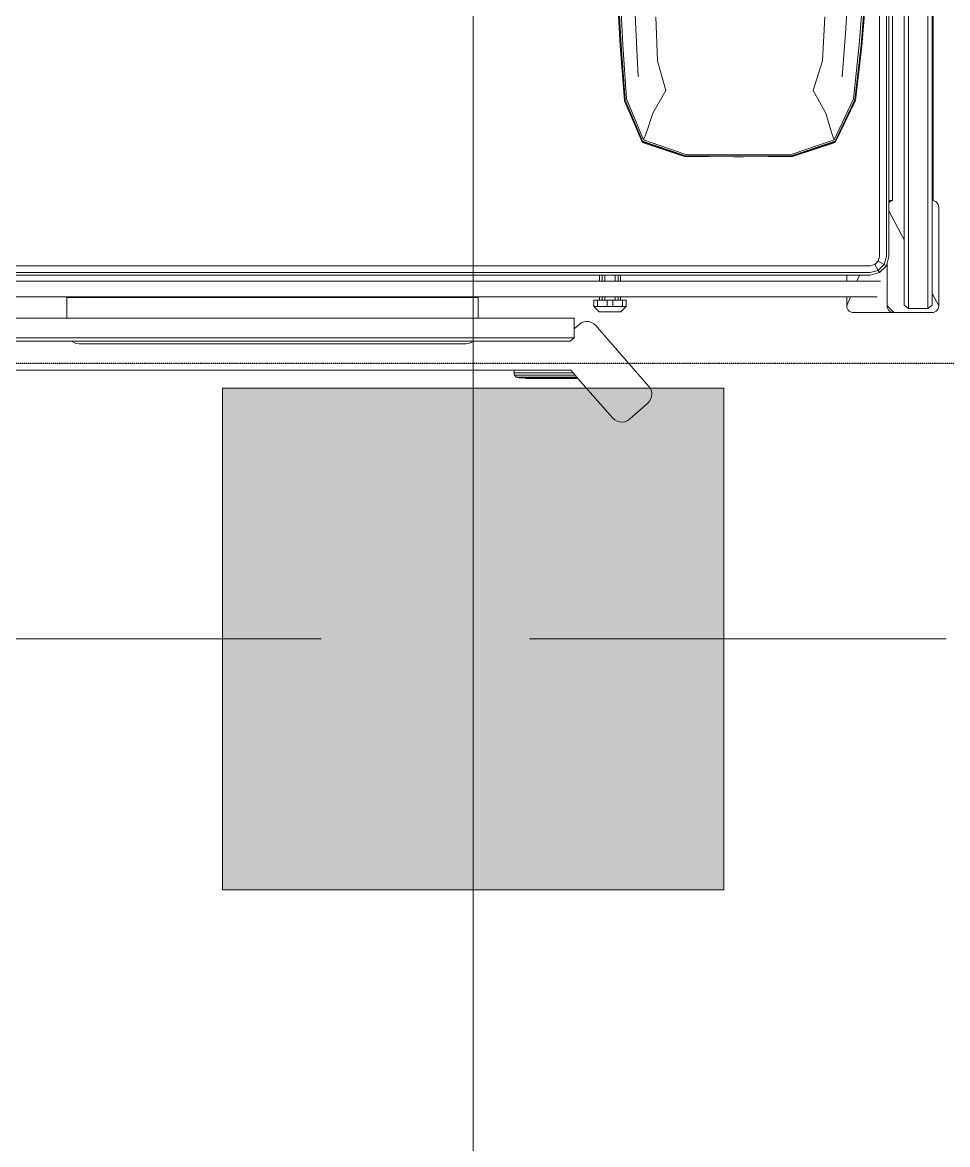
# Model space of a CAD drawing. Header units: millimetres. Extents: x -280308 to 6402717, y -14 to 2073074.
# Drawn here: x -28027 to -26827, y 330018 to 331472 of the extents above; entities that cross this region are included whole.
import ezdxf
from ezdxf.enums import TextEntityAlignment as Align

# ---------------------------------------------------------------- set-up
doc = ezdxf.new("R2010")
doc.units = ezdxf.units.MM
doc.linetypes.add('ACAD_ISO08W100', pattern=[36, 24, -3, 6, -3])
doc.linetypes.add('DASHDOT', pattern=[1, 0.5, -0.25, 0, -0.25])
doc.layers.get('0').update_dxf_attribs({"lineweight": 0})
for name, color, linetype, lineweight in [('A-ANNOTATION', 144, 'Continuous', 0), ('A-Furn', 250, 'Continuous', 0), ('A-FURN-EQPM', 177, 'Continuous', 0), ('ARSIR', 251, 'Continuous', 0), ('Struktur', 80, 'Continuous', 20)]:
    doc.layers.add(name, color=color, linetype=linetype, lineweight=lineweight)
doc.layers.add('A-TEXT', color=254, linetype='Continuous')
doc.layers.add('P-AKK', color=7, linetype='DASHDOT', lineweight=30, true_color=0xffff05)
doc.styles.get("Standard").update_dxf_attribs({"font": 'arial.ttf'})

# ---------------------------------------------------------------- blocks, each defined once
blk = doc.blocks.new('*U539')
at = {"layer": 'A-ANNOTATION', "linetype": 'ACAD_ISO08W100', "ltscale": 0.25}
blk.add_lwpolyline([(0, -7.6411), (0, -228.3482)], dxfattribs=at)
at = {"layer": 'A-TEXT'}
blk.add_attdef('N', text='', height=0.9, dxfattribs=at).set_placement((0, 2.75), align=Align.MIDDLE_CENTER)
blk = doc.blocks.new('*U552')
at = {"layer": 'A-ANNOTATION', "linetype": 'ACAD_ISO08W100', "ltscale": 0.25}
blk.add_lwpolyline([(0, -5), (0, -90.5606)], dxfattribs=at)
at = {"layer": 'A-TEXT'}
blk.add_attdef('N', text='', height=0.9, dxfattribs=at).set_placement((0, 2.75), align=Align.MIDDLE_CENTER)
blk = doc.blocks.new('A$Cf37525da')
at = {"color": 124, "xscale": -360.0000000000001, "yscale": 360.0000000000001, "zscale": 360.0000000000001}
for name, p, rotation in [('*U552', (-49750, -25932.8), 180), ('*U539', (4643.8, -19600), 270)]:
    blk.add_blockref(name, p, dxfattribs=dict(at, rotation=rotation))
blk = doc.blocks.new('A$C89b419f8')
at = {"color": 0, "linetype": 'ByBlock', "lineweight": -2}
for p, q in [((14.2, 253.4), (14.2, 1278.7)), ((39.1, 253.4), (39.1, 1278.7)), ((44.8, 342.6), (44.8, 1232.1)), ((67.8, 321.1), (67.8, 1230.3)), ((76.7, 321.1), (76.7, 1230.3)), ((8.4, 1163.4), (8.4, 273.2)), ((7, 393.4), (7, 1138.8)), ((60, 1138.8), (60, 393.4)), ((64.6, 393.4), (64.6, 1138.8)), ((120.5, 616), (116.9, 678)), ((392.8, 616), (395, 678)), ((99.6, 593.8), (93.9, 663.5)), ((100.7, 594.7), (95.1, 664.1)), ((97.7, 664.3), (103, 595.1)), ((409.7, 595.1), (413.1, 664.3)), ((415.5, 664.1), (411.9, 594.7)), ((413, 593.8), (416.7, 663.5)), ((147.6, 631.5), (150.8, 574.5)), ((366.8, 631.5), (364.8, 574.5)), ((120.5, 616), (125.4, 553.7)), ((392.8, 616), (389.7, 553.7)), ((99.6, 593.8), (108, 523.1)), ((108.7, 524.2), (100.7, 594.7)), ((103, 595.1), (110.5, 525.1)), ((404.9, 525.1), (409.7, 595.1)), ((411.9, 594.7), (406.7, 524.2)), ((413, 593.8), (407.5, 523.1)), ((150.8, 574.5), (162.9, 536.1)), ((364.8, 574.5), (354, 536.1)), ((134.4, 470.6), (108.7, 524.2)), ((110.5, 525.1), (135.6, 472.1)), ((162.9, 536.1), (146.4, 506.8)), ((370.7, 506.8), (354, 536.1)), ((382.7, 472.1), (404.9, 525.1)), ((406.7, 524.2), (383.9, 470.6)), ((108.3, 522.3), (108, 523.1)), ((108.3, 522.3), (134, 469.4)), ((407.2, 522.3), (384.4, 469.4)), ((407.5, 523.1), (407.2, 522.3)), ((146.4, 506.8), (139, 481.5)), ((379, 481.5), (370.7, 506.8)), ((139, 481.5), (135.6, 472.1)), ((379, 481.5), (382.7, 472.1)), ((134.4, 470.6), (134, 469.4)), ((134, 469.4), (189.3, 450.8)), ((134, 469.4), (134.3, 468.9)), ((134.3, 468.9), (189.5, 450.6)), ((189.5, 452), (134.4, 470.6)), ((135.6, 472.1), (190.1, 453.7)), ((329.1, 453.7), (382.7, 472.1)), ((383.9, 470.6), (329.7, 452)), ((329.8, 450.6), (384.1, 468.9)), ((384.4, 469.4), (330, 450.8)), ((384.4, 469.4), (383.9, 470.6)), ((384.1, 468.9), (384.4, 469.4)), ((253, 450.3), (189.3, 450.8)), ((259.6, 451.3), (189.5, 452)), ((190.1, 453.7), (259.6, 453.3)), ((259.6, 453.3), (329.1, 453.7)), ((329.7, 452), (259.6, 451.3)), ((266.2, 450.3), (330, 450.8)), ((189.5, 450.6), (253, 450.3)), ((259.6, 450.3), (253, 450.3)), ((259.6, 450.3), (266.2, 450.3)), ((266.2, 450.3), (329.8, 450.6)), ((3.9, 392.1), (5.4, 392.9)), ((5.4, 392.9), (7, 393.4)), ((60, 393.4), (61.6, 392.9)), ((64.6, 393.4), (60, 393.4)), ((61.6, 392.9), (63.1, 392.1)), ((64.6, 390.8), (64.6, 393.4)), ((0, 384.8), (0.2, 386.6)), ((0, 257.1), (0, 384.8)), ((0.2, 386.6), (0.7, 388.2)), ((0.7, 388.2), (1.5, 389.7)), ((1.5, 389.7), (2.6, 391)), ((2.6, 391), (3.9, 392.1)), ((44.8, 342.6), (64.6, 380.2)), ((63.1, 392.1), (64.4, 391)), ((64.4, 391), (64.6, 390.8)), ((64.6, 390.8), (64.6, 380.2)), ((64.6, 380.2), (64.6, 321.1)), ((44.8, 257.9), (44.8, 342.6)), ((64.6, 321.1), (67, 312.2)), ((67.8, 321.1), (70.6, 310.7)), ((76.7, 321.1), (78.3, 315.1)), ((67, 312.2), (67.8, 309.1)), ((67, 312.2), (67, 257.1)), ((67.8, 309.1), (70.6, 310.7)), ((67.8, 309.1), (76.7, 300.2)), ((70.6, 310.7), (78.3, 315.1)), ((70.6, 310.7), (78.3, 303)), ((78.3, 315.1), (82.7, 310.7)), ((78.3, 303), (82.7, 310.7)), ((82.7, 310.7), (88.7, 309.1)), ((2014.2, 309.1), (88.7, 309.1)), ((76.7, 300.2), (78.3, 303)), ((76.7, 300.2), (88.7, 297)), ((78.3, 303), (88.7, 300.2)), ((2014.2, 300.2), (88.7, 300.2)), ((88.7, 297), (102.9, 297)), ((102.9, 297), (119.2, 297)), ((106.1, 289.2), (102.9, 297)), ((412.6, 297), (119.2, 297)), ((119.2, 289.2), (119.2, 297)), ((412.6, 297), (415.8, 297)), ((412.6, 297), (412.6, 289.2)), ((415.8, 297), (419.4, 297)), ((415.8, 297), (415.8, 289.2)), ((419.4, 297), (432.9, 297)), ((419.4, 297), (419.4, 289.2)), ((432.9, 297), (436.5, 297)), ((432.9, 297), (432.9, 289.2)), ((436.5, 297), (439.6, 297)), ((436.5, 297), (436.5, 289.2)), ((439.6, 297), (1715.4, 297)), ((439.6, 297), (439.6, 289.2)), ((106.1, 289.2), (75.7, 289.2)), ((119.2, 289.2), (106.1, 289.2)), ((412.6, 289.2), (119.2, 289.2)), ((415.8, 289.2), (412.6, 289.2)), ((419.4, 289.2), (415.8, 289.2)), ((432.9, 289.2), (419.4, 289.2)), ((436.5, 289.2), (432.9, 289.2)), ((439.6, 289.2), (436.5, 289.2)), ((439.6, 289.2), (1715.3, 289.2)), ((0, 257.1), (8.4, 273.2)), ((8.4, 257.9), (8.4, 273.2)), ((79.9, 268.7), (114.5, 268.7)), ((114.5, 268.7), (119.2, 268.7)), ((119.2, 257.1), (114.5, 268.7)), ((119.2, 268.7), (412.6, 268.7)), ((119.2, 257.1), (119.2, 268.7)), ((405.1, 264.5), (410, 264.5)), ((405.1, 264.5), (405.1, 256.3)), ((412.6, 264.5), (410, 264.5)), ((410, 264.5), (410, 256.3)), ((412.6, 268.7), (415.8, 268.7)), ((412.6, 268.7), (412.6, 264.5)), ((412.6, 264.5), (415.8, 264.5)), ((415.8, 268.7), (419.4, 268.7)), ((415.8, 268.7), (415.8, 264.5)), ((415.8, 264.5), (419.4, 264.5)), ((419.4, 268.7), (432.9, 268.7)), ((419.4, 268.7), (419.4, 264.5)), ((419.4, 264.5), (422.5, 264.5)), ((422.5, 264.5), (429.8, 264.5)), ((422.5, 264.5), (422.5, 256.3)), ((429.8, 264.5), (432.9, 264.5)), ((429.8, 264.5), (429.8, 256.3)), ((432.9, 268.7), (436.5, 268.7)), ((432.9, 268.7), (432.9, 264.5)), ((432.9, 264.5), (436.5, 264.5)), ((436.5, 268.7), (439.6, 268.7)), ((436.5, 268.7), (436.5, 264.5)), ((439.6, 264.5), (436.5, 264.5)), ((439.6, 268.7), (1715.1, 268.7)), ((439.6, 268.7), (439.6, 264.5)), ((442.2, 264.5), (439.6, 264.5)), ((442.2, 264.5), (447.1, 264.5)), ((442.2, 264.5), (442.2, 256.3)), ((447.1, 264.5), (447.1, 256.3)), ((597.2, 268), (597.2, 240.9)), ((1130.4, 268), (597.2, 268)), ((1130.4, 240.9), (1130.4, 268)), ((0.2, 255.1), (0, 257.1)), ((0.9, 253.2), (0.2, 255.1)), ((1.9, 251.6), (0.9, 253.2)), ((3.3, 250.2), (1.9, 251.6)), ((5, 249.2), (3.3, 250.2)), ((6.8, 248.5), (5, 249.2)), ((8.9, 248.3), (6.8, 248.5)), ((8.4, 257.9), (14.2, 253.4)), ((58.1, 248.3), (8.9, 248.3)), ((14.2, 253.4), (39.1, 253.4)), ((44.8, 257.9), (39.1, 253.4)), ((67, 257.1), (58.1, 248.3)), ((60.2, 248.5), (58.1, 248.3)), ((110.4, 248.3), (58.1, 248.3)), ((62, 249.2), (60.2, 248.5)), ((63.7, 250.2), (62, 249.2)), ((65, 251.6), (63.7, 250.2)), ((66.1, 253.2), (65, 251.6)), ((66.8, 255.1), (66.1, 253.2)), ((67, 257.1), (66.8, 255.1)), ((110.4, 248.3), (112.4, 248.5)), ((112.4, 248.5), (114.3, 249.2)), ((114.3, 249.2), (115.9, 250.2)), ((115.9, 250.2), (117.3, 251.6)), ((117.3, 251.6), (118.3, 253.2)), ((118.3, 253.2), (119, 255.1)), ((119, 255.1), (119.2, 257.1)), ((405.1, 256.3), (410, 256.3)), ((405.1, 256.3), (412, 249.5)), ((422.5, 256.3), (410, 256.3)), ((412, 249.5), (440.2, 249.5)), ((422.5, 256.3), (429.8, 256.3)), ((442.2, 256.3), (429.8, 256.3)), ((447.1, 256.3), (440.2, 249.5)), ((447.1, 256.3), (442.2, 256.3)), ((444.7, 231.6), (447.3, 233.9)), ((447.3, 233.9), (450.3, 235.6)), ((450.3, 235.6), (453.5, 236.6)), ((453.5, 236.6), (456.9, 236.8)), ((456.9, 236.8), (460.2, 236.3)), ((460.2, 236.3), (463.4, 235)), ((463.4, 235), (466.3, 233)), ((466.3, 233), (472.7, 227.4)), ((597.2, 240.9), (472.7, 240.9)), ((472.7, 240.9), (472.7, 227.4)), ((1130.4, 240.9), (597.2, 240.9)), ((1221.1, 240.9), (1130.4, 240.9)), ((425.8, 210), (444.7, 231.6)), ((472.7, 227.4), (472.7, 215.5)), ((375.7, 152.7), (425.2, 209.3)), ((425.2, 209.4), (425.8, 210)), ((425.3, 209.4), (425.2, 209.4)), ((425.2, 209.3), (425.2, 209.4)), ((425.2, 209.3), (425.3, 209.4)), ((425.3, 209.4), (425.8, 210)), ((472.7, 215.5), (478, 211.3)), ((1221.1, 215.5), (472.7, 215.5)), ((603.3, 211.3), (478, 211.3)), ((603.3, 211.3), (606.1, 209.5)), ((1124.3, 211.3), (603.3, 211.3)), ((606.1, 209.5), (609.5, 208.3)), ((609.5, 208.3), (613.1, 207.9)), ((613.1, 207.9), (1114.4, 207.9)), ((1114.4, 207.9), (1118.1, 208.3)), ((1118.1, 208.3), (1121.5, 209.5)), ((1121.5, 209.5), (1124.3, 211.3)), ((1124.3, 211.3), (1215.8, 211.3)), ((467.8, 163.1), (422.7, 111.6)), ((468.5, 163.9), (467.8, 163.1)), ((467.8, 163.1), (535.9, 163.1)), ((469.3, 164.8), (468.5, 163.9)), ((536.3, 163.9), (468.5, 163.9)), ((471.3, 167.1), (469.3, 164.8)), ((469.3, 164.8), (547.7, 164.8)), ((474.1, 170.3), (471.3, 167.1)), ((471.3, 167.1), (550, 167.1)), ((476.9, 173.5), (474.1, 170.3)), ((474.1, 170.3), (550.9, 170.3)), ((476.9, 173.5), (550, 173.5)), ((535.9, 163.1), (536.3, 163.9)), ((544.5, 163.9), (536.3, 163.9)), ((544.5, 163.9), (547.7, 164.8)), ((547.7, 164.8), (550, 167.1)), ((550, 173.5), (1691.4, 173.6)), ((550.9, 170.3), (550, 173.5)), ((550, 167.1), (550.9, 170.3)), ((371.9, 143.3), (372.4, 146.6)), ((372.4, 146.6), (373.7, 149.8)), ((373.7, 149.8), (375.7, 152.7)), ((372.2, 139.9), (371.9, 143.3)), ((373.1, 136.7), (372.2, 139.9)), ((374.8, 133.7), (373.1, 136.7)), ((377.2, 131.1), (374.8, 133.7)), ((401.1, 110.1), (377.2, 131.1)), ((404, 108.1), (401.1, 110.1)), ((407.2, 106.9), (404, 108.1)), ((410.5, 106.3), (407.2, 106.9)), ((413.9, 106.6), (410.5, 106.3)), ((417.1, 107.5), (413.9, 106.6)), ((420.1, 109.2), (417.1, 107.5)), ((422.7, 111.6), (420.1, 109.2))]:
    blk.add_line(p, q, dxfattribs=at)
blk = doc.blocks.new('A$Ce288bb9c')
at = {"layer": 'A-Furn', "color": 0, "linetype": 'ByBlock', "lineweight": -2, "ltscale": 0.25, "xscale": -1}
blk.add_blockref('A$C89b419f8', (628.5, -19350.4), dxfattribs=at)
blk = doc.blocks.new('A$Cbf319c8c')
at = {"layer": 'ARSIR', "linetype": 'ByBlock', "lineweight": -2, "ltscale": 0.25}
h = blk.add_hatch(color=256, dxfattribs=at)
h.dxf.hatch_style = 1
h.paths.add_polyline_path([(30150, 3800), (30550, 3800), (30550, 4400), (30150, 4400)])
h.paths.add_polyline_path([(30100, 1900), (30600, 1900), (30600, 2400), (30100, 2400)])
h.paths.add_polyline_path([(44850, 1900), (45350, 1900), (45350, 2400), (44850, 2400)])
h.paths.add_polyline_path([(39100, 1900), (39600, 1900), (39600, 2400), (39100, 2400)])
h.paths.add_polyline_path([(53775, 20275), (54425, 20275), (54425, 19625), (53775, 19625)])
h.paths.add_polyline_path([(53775, 25), (54425, 25), (54425, 675), (53775, 675)])
h.paths.add_polyline_path([(49775, 20275), (50425, 20275), (50425, 19625), (49775, 19625)])
h.paths.add_polyline_path([(49775, 25), (50425, 25), (50425, 675), (49775, 675)])
h.paths.add_polyline_path([(44775, 20275), (45425, 20275), (45425, 19625), (44775, 19625)])
h.paths.add_polyline_path([(44775, 25), (45425, 25), (45425, 675), (44775, 675)])
h.paths.add_polyline_path([(39025, 20275), (39675, 20275), (39675, 19625), (39025, 19625)])
h.paths.add_polyline_path([(39025, 25), (39675, 25), (39675, 675), (39025, 675)])
h.paths.add_polyline_path([(33025, 20275), (33675, 20275), (33675, 19625), (33025, 19625)])
h.paths.add_polyline_path([(33025, 25), (33675, 25), (33675, 675), (33025, 675)])
h.paths.add_polyline_path([(27025, 20275), (27675, 20275), (27675, 19625), (27025, 19625)])
h.paths.add_polyline_path([(27025, 25), (27675, 25), (27675, 675), (27025, 675)])
h.paths.add_polyline_path([(21025, 20275), (21675, 20275), (21675, 19625), (21025, 19625)])
h.paths.add_polyline_path([(21025, 25), (21675, 25), (21675, 675), (21025, 675)])
h.paths.add_polyline_path([(15025, 20275), (15675, 20275), (15675, 19625), (15025, 19625)])
h.paths.add_polyline_path([(15025, 25), (15675, 25), (15675, 675), (15025, 675)])
h.paths.add_polyline_path([(27150, 3950), (27550, 3950), (27550, 4450), (27150, 4450)])
h.paths.add_polyline_path([(4025, 19625), (4675, 19625), (4675, 20275), (4025, 20275)])
h.paths.add_polyline_path([(9025, 19625), (9675, 19625), (9675, 20275), (9025, 20275)])
h.paths.add_polyline_path([(0, 19600), (700, 19600), (700, 20300), (0, 20300)])
h.paths.add_polyline_path([(4025, 25), (4675, 25), (4675, 675), (4025, 675)])
h.paths.add_polyline_path([(9025, 25), (9675, 25), (9675, 675), (9025, 675)])
h.paths.add_polyline_path([(0, 0), (700, 0), (700, 700), (0, 700)])
h.paths.add_polyline_path([(4025, 5925), (4675, 5925), (4675, 6575), (4025, 6575)])
h.paths.add_polyline_path([(9025, 5925), (9675, 5925), (9675, 6575), (9025, 6575)])
h.paths.add_polyline_path([(53750, 13700), (54450, 13700), (54450, 14400), (53750, 14400)])
h.paths.add_polyline_path([(53750, 5900), (54450, 5900), (54450, 6600), (53750, 6600)])
h.paths.add_polyline_path([(49750, 13700), (50450, 13700), (50450, 14400), (49750, 14400)])
h.paths.add_polyline_path([(49750, 5900), (50450, 5900), (50450, 6600), (49750, 6600)])
h.paths.add_polyline_path([(44750, 13700), (45450, 13700), (45450, 14400), (44750, 14400)])
h.paths.add_polyline_path([(44750, 5900), (45450, 5900), (45450, 6600), (44750, 6600)])
h.paths.add_polyline_path([(39000, 13700), (39700, 13700), (39700, 14400), (39000, 14400)])
h.paths.add_polyline_path([(39000, 5900), (39700, 5900), (39700, 6600), (39000, 6600)])
h.paths.add_polyline_path([(33000, 13700), (33700, 13700), (33700, 14400), (33000, 14400)])
h.paths.add_polyline_path([(33000, 5900), (33700, 5900), (33700, 6600), (33000, 6600)])
h.paths.add_polyline_path([(27000, 13700), (27700, 13700), (27700, 14400), (27000, 14400)])
h.paths.add_polyline_path([(27000, 5900), (27700, 5900), (27700, 6600), (27000, 6600)])
h.paths.add_polyline_path([(21000, 13700), (21700, 13700), (21700, 14400), (21000, 14400)])
h.paths.add_polyline_path([(21000, 5900), (21700, 5900), (21700, 6600), (21000, 6600)])
h.paths.add_polyline_path([(4000, 13700), (4700, 13700), (4700, 14400), (4000, 14400)])
h.paths.add_polyline_path([(0, 13700), (700, 13700), (700, 14400), (0, 14400)])
h.paths.add_polyline_path([(0, 5900), (700, 5900), (700, 6600), (0, 6600)])
h.paths.add_polyline_path([(9000, 13700), (9700, 13700), (9700, 14400), (9000, 14400)])
h.paths.add_polyline_path([(15000, 13700), (15700, 13700), (15700, 14400), (15000, 14400)])
h.paths.add_polyline_path([(15000, 5900), (15700, 5900), (15700, 6600), (15000, 6600)])
at = {"layer": 'Struktur', "color": 0, "linetype": 'ByBlock', "lineweight": -2, "ltscale": 0.25}
blk.add_lwpolyline([(4025, 25), (4675, 25), (4675, 675), (4025, 675)], close=True, dxfattribs=at)
blk = doc.blocks.new('1')
at = {"ltscale": 0.25}
blk.add_blockref('A$Cf37525da', (22307.9, 350273.3), dxfattribs=at)
at = {"layer": 'A-FURN-EQPM', "ltscale": 0.25}
blk.add_blockref('A$Ce288bb9c', (-27467.1, 350198.3), dxfattribs=at)
at = {"layer": 'Struktur', "ltscale": 0.25}
blk.add_blockref('A$Cbf319c8c', (-31792.1, 330323.3), dxfattribs=at)

msp = doc.modelspace()

# ---------------------------------------------------------------- linework, layer by layer
at = {"layer": 'P-AKK', "ltscale": 0.001}
msp.add_lwpolyline([(-30195.3, 331030.8), (-23013.7, 331030.8), (-22878.3, 331160.2)], dxfattribs=at)

# ---------------------------------------------------------------- block references
msp.add_blockref('1', (0, 0))

doc.saveas('drawing.dxf')
